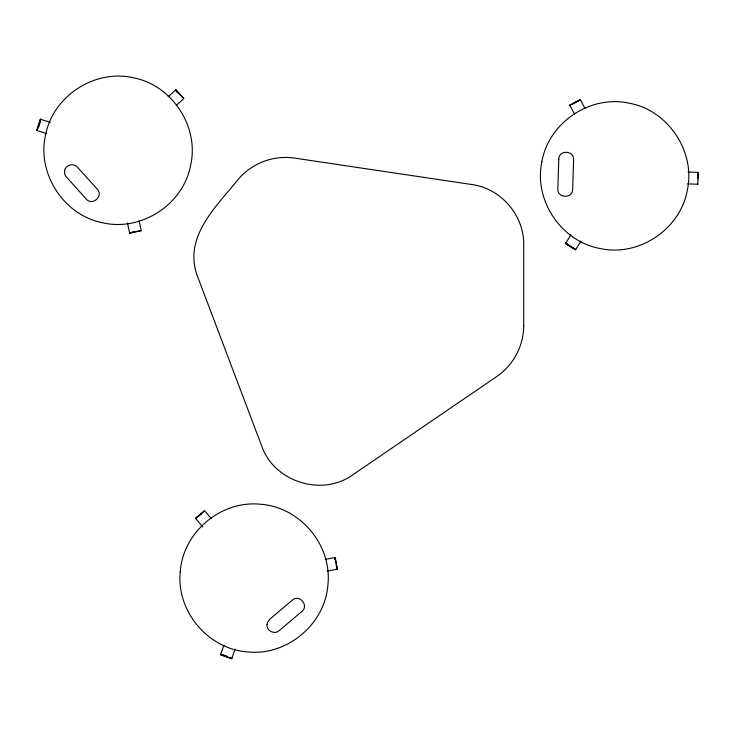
<?xml version="1.0" encoding="UTF-8"?>
<svg xmlns="http://www.w3.org/2000/svg" width="735" height="735" viewBox="0 0 735 735"><rect width="100%" height="100%" fill="white"/><g stroke="black" fill="none" stroke-linecap="round" stroke-linejoin="round"><path stroke-width="1.1" d="M697.873 178.816L698.075 172.357L697.846 184.209M50.292 122.377L40.388 119.18L36.75 130.463L46.424 133.586M36.915 130.518L40.453 119.199M37.457 129.562L40.774 119.3M38.422 127.605L40.076 122.479M223.936 645.165L220.5 654.738L231.672 658.707L235.099 649.17M570.801 234.952L565.445 243.588L575.542 249.808L580.88 241.199M168.186 96.735L175.904 89.762M176.317 105.371L183.86 98.554L175.858 89.799M195.519 518.386L204.532 510.669L211.257 518.616M195.593 518.469L204.642 510.807M195.74 518.644L201.5 513.765M569.809 105.215L580.246 99.583L585.032 108.514M569.855 105.307L580.31 99.703M572.813 103.984L580.42 99.905M129.562 232.802L133.779 231.892M129.617 233.023L141.203 230.533M141.239 230.661L129.636 233.124L127.467 223.017M325.219 559.363L335.224 557.543M327.332 571.031L337.337 569.212L335.169 557.553L337.172 569.248M688.089 172.045L698.25 172.357M687.482 183.888L697.882 184.209M221.759 654.426L226.83 656.245M229.871 657.338L231.902 658.064M220.638 654.361L227.74 656.906M229.77 657.632L231.801 658.367M220.555 654.573L231.718 658.578M565.821 242.982L568.568 244.691M565.647 243.248L575.735 249.496M565.527 243.441L575.606 249.689M175.775 89.872L183.015 97.865M175.61 90.028L179.946 94.824M175.38 90.24L177.548 92.638M195.482 518.34L202.777 526.949M569.781 105.16L574.586 114.118M139.108 220.757L141.239 230.698M334.829 557.617L335.215 559.739M336.18 565.04L336.759 568.228M334.526 557.672L334.912 559.794M180.24 571.986C176.225 611.41 208.446 649.437 247.989 651.954C287.413 655.969 325.449 623.758 327.966 584.206C331.981 544.782 299.761 506.755 260.218 504.228C220.794 500.213 182.758 532.434 180.24 571.986M267.025 624.392C266.199 630.685 274.568 634.985 279.199 630.658L301.828 611.492C309.38 605.64 299.255 593.687 292.245 600.183L269.626 619.348L267.577 622.132L267.025 624.392M558.775 159.265L557.847 188.895C557.13 198.422 572.786 198.919 572.666 189.364L573.594 159.734C574.32 150.197 558.655 149.71 558.775 159.265M523.706 326.074C523.559 345.845 513.48 364.937 497.228 376.21L352.772 474.828C322.077 497.016 274.228 481.958 261.779 446.191L197.972 277.61C182.399 238.195 214.877 208.152 237.497 180.268C250.892 163.666 272.85 155.011 293.972 158.007L471.962 184.549C500.912 188.436 524.129 215.373 523.706 244.58L523.706 326.074M541.814 161.966C533.656 200.747 561.669 241.962 600.734 248.65C639.514 256.809 680.729 228.787 687.418 189.722C695.576 150.941 667.555 109.726 628.489 103.038C589.718 94.888 548.494 122.901 541.814 161.966M45.552 135.029C36.667 173.653 63.899 215.392 102.826 222.815C141.451 231.7 183.19 204.459 190.604 165.531C199.497 126.916 172.256 85.177 133.329 77.754C94.714 68.869 52.966 96.101 45.552 135.029M64.606 170.575L64.698 174.03L65.654 176.152L86.243 199.056C92.334 206.425 103.957 195.914 97.24 189.115L77.35 167.13C73.647 162.646 65.553 164.833 64.606 170.575"/></g></svg>
